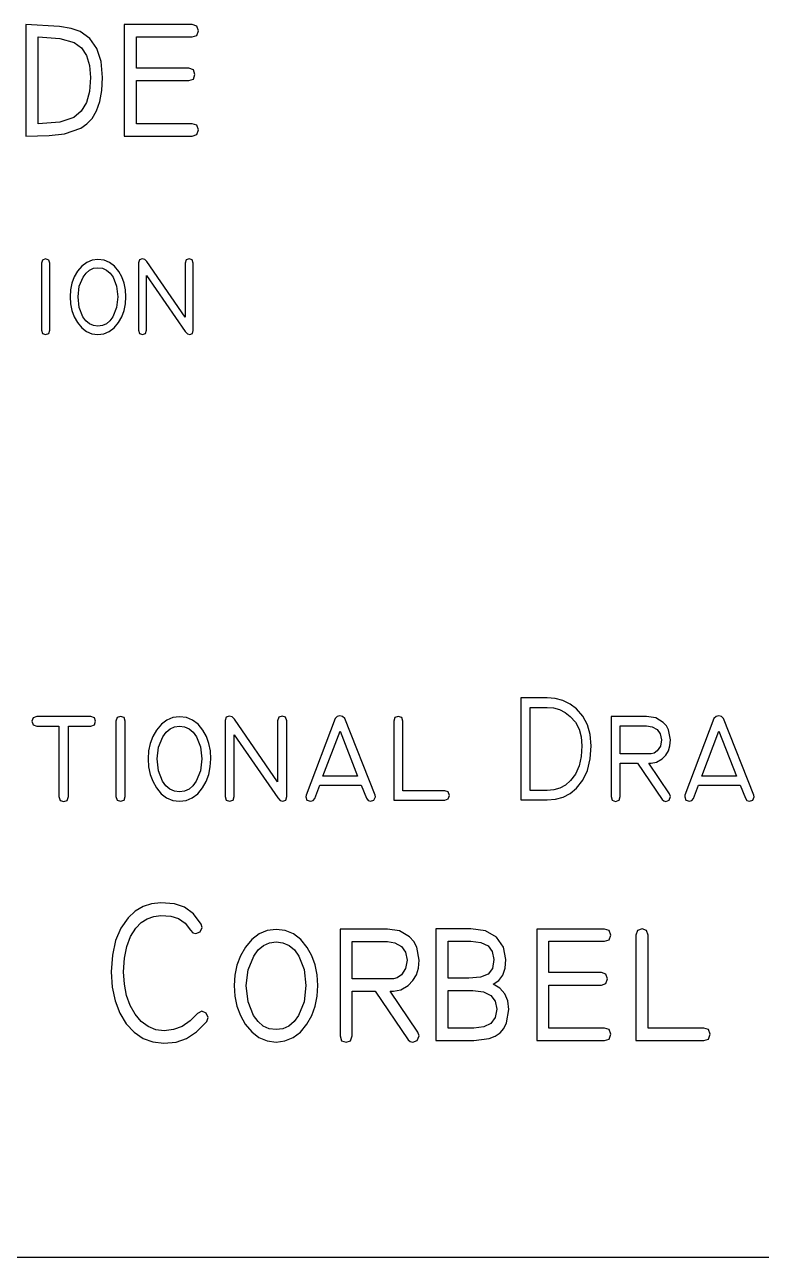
# Model space of a CAD drawing. Extents: x -785 to 785, y -677 to 677.
# Drawn here: x -422.5 to -178.3, y -677.5 to -268.6 of the extents above; entities that cross this region are included whole.
import ezdxf

# ---------------------------------------------------------------- set-up
doc = ezdxf.new("R2010")
doc.units = 0
doc.header["$MEASUREMENT"] = 0
doc.layers.get('0').update_dxf_attribs({"linetype": 'CONTINUOUS'})

msp = doc.modelspace()

# ---------------------------------------------------------------- linework, layer by layer
at = {"color": 22}
for p, q in [((-411.03, -269.21), (-422.13, -268.64)), ((-422.13, -268.64), (-422.13, -305.63)), ((-407.08, -269.92), (-411.03, -269.21)), ((-367.01, -268.64), (-389.5, -268.64)), ((-389.5, -268.64), (-389.5, -305.63)), ((-365.46, -269.14), (-367.01, -268.64)), ((-364.94, -270.65), (-365.46, -269.14)), ((-418.05, -301.5), (-418.05, -272.73)), ((-418.05, -272.73), (-410.84, -273.18)), ((-410.84, -273.18), (-406.12, -274.53)), ((-404.18, -270.91), (-407.08, -269.92)), ((-400.91, -273.22), (-404.18, -270.91)), ((-398.57, -276.54), (-400.91, -273.22)), ((-385.5, -283.08), (-385.5, -272.72)), ((-385.5, -272.72), (-367.01, -272.72)), ((-367.01, -272.72), (-365.46, -272.2)), ((-365.46, -272.2), (-364.94, -270.65)), ((-406.12, -274.53), (-403.73, -276.34)), ((-403.73, -276.34), (-402.02, -278.89)), ((-397.17, -280.87), (-398.57, -276.54)), ((-402.02, -278.89), (-400.99, -282.18)), ((-396.71, -286.2), (-397.17, -280.87)), ((-400.99, -282.18), (-400.65, -286.21)), ((-368.08, -283.08), (-385.5, -283.08)), ((-366.58, -283.6), (-368.08, -283.08)), ((-366.08, -285.15), (-366.58, -283.6)), ((-366.58, -286.7), (-366.08, -285.15)), ((-400.65, -286.21), (-401, -290.77)), ((-396.92, -290.46), (-396.71, -286.2)), ((-385.5, -301.49), (-385.5, -287.22)), ((-385.5, -287.22), (-368.08, -287.22)), ((-368.08, -287.22), (-366.58, -286.7)), ((-401, -290.77), (-402.03, -294.49)), ((-398.66, -297.27), (-397.57, -294.15)), ((-397.57, -294.15), (-396.92, -290.46)), ((-403.76, -297.37), (-406.18, -299.43)), ((-402.03, -294.49), (-403.76, -297.37)), ((-400.18, -299.82), (-398.66, -297.27)), ((-410.85, -300.98), (-418.05, -301.5)), ((-406.18, -299.43), (-410.85, -300.98)), ((-403.96, -303.03), (-401.87, -301.59)), ((-401.87, -301.59), (-400.18, -299.82)), ((-367.01, -301.49), (-385.5, -301.49)), ((-365.46, -302.01), (-367.01, -301.49)), ((-364.94, -303.56), (-365.46, -302.01)), ((-422.13, -305.63), (-414.45, -305.45)), ((-414.45, -305.45), (-409.32, -304.9)), ((-409.32, -304.9), (-403.96, -303.03)), ((-389.5, -305.63), (-367.01, -305.63)), ((-367.01, -305.63), (-365.46, -305.12)), ((-365.46, -305.12), (-364.94, -303.56))]:
    msp.add_line(p, q, dxfattribs=at)
at = {"color": 40}
for p, q in [((-416.62, -346.73), (-416.97, -347.8)), ((-415.59, -346.37), (-416.62, -346.73)), ((-414.55, -346.73), (-415.59, -346.37)), ((-414.21, -347.8), (-414.55, -346.73)), ((-401.95, -347.48), (-403.56, -348.71)), ((-400.18, -346.75), (-401.95, -347.48)), ((-398.24, -346.51), (-400.18, -346.75)), ((-396.19, -346.75), (-398.24, -346.51)), ((-394.36, -347.5), (-396.19, -346.75)), ((-392.74, -348.73), (-394.36, -347.5)), ((-384.48, -346.62), (-384.79, -347.62)), ((-383.54, -346.29), (-384.48, -346.62)), ((-382.72, -346.52), (-383.54, -346.29)), ((-382.03, -347.22), (-382.72, -346.52)), ((-369.3, -365.65), (-382.03, -347.22)), ((-368.96, -346.65), (-369.3, -347.72)), ((-367.96, -346.29), (-368.96, -346.65)), ((-366.96, -346.65), (-367.96, -346.29)), ((-366.62, -347.72), (-366.96, -346.65)), ((-416.97, -347.8), (-416.97, -370)), ((-414.21, -370), (-414.21, -347.8)), ((-405, -350.42), (-406.09, -352.34)), ((-403.56, -348.71), (-405, -350.42)), ((-403.18, -352.42), (-402.17, -351.04)), ((-402.17, -351.04), (-401.01, -350.05)), ((-401.01, -350.05), (-399.7, -349.46)), ((-399.7, -349.46), (-398.24, -349.26)), ((-398.24, -349.26), (-396.71, -349.46)), ((-396.71, -349.46), (-395.36, -350.05)), ((-395.36, -350.05), (-394.19, -351.04)), ((-394.19, -351.04), (-393.21, -352.42)), ((-391.34, -350.47), (-392.74, -348.73)), ((-390.31, -352.33), (-391.34, -350.47)), ((-384.79, -347.62), (-384.79, -370.01)), ((-369.3, -347.72), (-369.3, -365.65)), ((-366.62, -370.04), (-366.62, -347.72)), ((-406.87, -354.39), (-407.34, -356.59)), ((-406.09, -352.34), (-406.87, -354.39)), ((-404.82, -358.92), (-404.41, -355.43)), ((-404.41, -355.43), (-403.18, -352.42)), ((-393.21, -352.42), (-392.04, -355.38)), ((-392.04, -355.38), (-391.65, -358.92)), ((-389.57, -354.36), (-390.31, -352.33)), ((-389.13, -356.56), (-389.57, -354.36)), ((-382.12, -370.01), (-382.12, -351.8)), ((-382.12, -351.8), (-369.26, -370.41)), ((-407.34, -356.59), (-407.49, -358.92)), ((-407.49, -358.92), (-407.34, -361.27)), ((-404.42, -362.48), (-404.82, -358.92)), ((-391.65, -358.92), (-392.06, -362.48)), ((-389.14, -361.29), (-388.98, -358.92)), ((-388.98, -358.92), (-389.13, -356.56)), ((-407.34, -361.27), (-406.88, -363.47)), ((-406.88, -363.47), (-406.12, -365.52)), ((-403.22, -365.51), (-404.42, -362.48)), ((-392.06, -362.48), (-393.26, -365.51)), ((-390.36, -365.56), (-389.59, -363.5)), ((-389.59, -363.5), (-389.14, -361.29)), ((-406.12, -365.52), (-405.05, -367.42)), ((-405.05, -367.42), (-403.62, -369.17)), ((-402.22, -366.89), (-403.22, -365.51)), ((-401.06, -367.88), (-402.22, -366.89)), ((-399.73, -368.47), (-401.06, -367.88)), ((-395.41, -367.88), (-396.74, -368.47)), ((-394.25, -366.89), (-395.41, -367.88)), ((-393.26, -365.51), (-394.25, -366.89)), ((-392.86, -369.2), (-391.43, -367.47)), ((-391.43, -367.47), (-390.36, -365.56)), ((-416.97, -370), (-416.62, -371.07)), ((-416.62, -371.07), (-415.59, -371.43)), ((-415.59, -371.43), (-414.55, -371.07)), ((-414.55, -371.07), (-414.21, -370)), ((-403.62, -369.17), (-402.01, -370.42)), ((-402.01, -370.42), (-400.22, -371.18)), ((-400.22, -371.18), (-398.24, -371.43)), ((-398.24, -368.67), (-399.73, -368.47)), ((-396.74, -368.47), (-398.24, -368.67)), ((-398.24, -371.43), (-396.26, -371.18)), ((-396.26, -371.18), (-394.47, -370.44)), ((-394.47, -370.44), (-392.86, -369.2)), ((-384.79, -370.01), (-384.45, -371.07)), ((-384.45, -371.07), (-383.45, -371.43)), ((-383.45, -371.43), (-382.45, -371.07)), ((-382.45, -371.07), (-382.12, -370.01)), ((-369.26, -370.41), (-368.52, -371.17)), ((-368.52, -371.17), (-367.74, -371.43)), ((-367.74, -371.43), (-366.9, -371.08)), ((-366.9, -371.08), (-366.62, -370.04)), ((785, -677.5), (-785, -677.5))]:
    msp.add_line(p, q, dxfattribs=at)
at = {"color": 95}
for p, q in [((-249.31, -491.9), (-258.02, -491.9)), ((-258.02, -491.9), (-258.02, -525.8)), ((-246.58, -492.13), (-249.31, -491.9)), ((-244.04, -492.83), (-246.58, -492.13)), ((-241.7, -493.99), (-244.04, -492.83)), ((-239.55, -495.61), (-241.7, -493.99)), ((-419.75, -498.51), (-420.15, -499.71)), ((-418.54, -498.11), (-419.75, -498.51)), ((-400.61, -498.11), (-418.54, -498.11)), ((-399.4, -498.51), (-400.61, -498.11)), ((-399, -499.71), (-399.4, -498.51)), ((-391.89, -498.46), (-392.28, -499.66)), ((-390.73, -498.06), (-391.89, -498.46)), ((-389.57, -498.46), (-390.73, -498.06)), ((-389.18, -499.66), (-389.57, -498.46)), ((-373.4, -498.48), (-375.39, -499.31)), ((-371.21, -498.21), (-373.4, -498.48)), ((-368.91, -498.49), (-371.21, -498.21)), ((-366.84, -499.32), (-368.91, -498.49)), ((-355.73, -498.34), (-356.08, -499.46)), ((-354.68, -497.96), (-355.73, -498.34)), ((-353.75, -498.23), (-354.68, -497.96)), ((-352.98, -499.02), (-353.75, -498.23)), ((-338.28, -498.37), (-338.65, -499.57)), ((-337.15, -497.96), (-338.28, -498.37)), ((-336.02, -498.37), (-337.15, -497.96)), ((-335.65, -499.57), (-336.02, -498.37)), ((-318.88, -498.1), (-319.61, -498.82)), ((-318, -497.87), (-318.88, -498.1)), ((-317.13, -498.1), (-318, -497.87)), ((-316.4, -498.82), (-317.13, -498.1)), ((-299.76, -498.46), (-300.13, -499.66)), ((-298.63, -498.06), (-299.76, -498.46)), ((-297.5, -498.46), (-298.63, -498.06)), ((-297.12, -499.66), (-297.5, -498.46)), ((-254.96, -522.7), (-254.96, -495.1)), ((-254.96, -495.1), (-249.31, -495.1)), ((-249.31, -495.1), (-247.16, -495.29)), ((-247.16, -495.29), (-245.16, -495.84)), ((-245.16, -495.84), (-243.3, -496.77)), ((-243.3, -496.77), (-241.6, -498.06)), ((-241.6, -498.06), (-239.92, -500)), ((-237.43, -498.02), (-239.55, -495.61)), ((-235.91, -500.87), (-237.43, -498.02)), ((-216.31, -498.11), (-228.07, -498.11)), ((-228.07, -498.11), (-228.07, -524.69)), ((-213.28, -498.6), (-216.31, -498.11)), ((-210.8, -500.06), (-213.28, -498.6)), ((-193.24, -498.1), (-193.97, -498.82)), ((-192.36, -497.87), (-193.24, -498.1)), ((-191.49, -498.1), (-192.36, -497.87)), ((-190.76, -498.82), (-191.49, -498.1)), ((-420.15, -499.71), (-419.75, -500.91)), ((-419.75, -500.91), (-418.54, -501.31)), ((-418.54, -501.31), (-411.18, -501.31)), ((-411.18, -501.31), (-411.18, -524.69)), ((-408.02, -524.69), (-408.02, -501.31)), ((-408.02, -501.31), (-400.61, -501.31)), ((-400.61, -501.31), (-399.4, -500.91)), ((-399.4, -500.91), (-399, -499.71)), ((-392.28, -499.66), (-392.28, -524.64)), ((-389.18, -524.64), (-389.18, -499.66)), ((-378.82, -502.61), (-380.05, -504.77)), ((-377.2, -500.69), (-378.82, -502.61)), ((-375.39, -499.31), (-377.2, -500.69)), ((-375.63, -503.31), (-374.33, -502.2)), ((-374.33, -502.2), (-372.85, -501.53)), ((-372.85, -501.53), (-371.21, -501.31)), ((-371.21, -501.31), (-369.49, -501.53)), ((-369.49, -501.53), (-367.97, -502.2)), ((-367.97, -502.2), (-366.66, -503.31)), ((-365.03, -500.71), (-366.84, -499.32)), ((-363.45, -502.66), (-365.03, -500.71)), ((-362.29, -504.76), (-363.45, -502.66)), ((-356.08, -499.46), (-356.08, -524.65)), ((-338.65, -519.75), (-352.98, -499.02)), ((-338.65, -499.57), (-338.65, -519.75)), ((-335.65, -524.69), (-335.65, -499.57)), ((-319.61, -498.82), (-329.22, -524.2)), ((-306.34, -524.15), (-316.4, -498.82)), ((-300.13, -499.66), (-300.13, -525.85)), ((-297.12, -522.75), (-297.12, -499.66)), ((-239.92, -500), (-238.71, -502.28)), ((-238.71, -502.28), (-237.99, -504.89)), ((-235, -504.13), (-235.91, -500.87)), ((-225.07, -510.48), (-225.07, -501.21)), ((-225.07, -501.21), (-216.31, -501.21)), ((-216.31, -501.21), (-214.41, -501.51)), ((-214.41, -501.51), (-212.83, -502.42)), ((-212.83, -502.42), (-211.76, -503.88)), ((-209.75, -501.23), (-210.8, -500.06)), ((-209, -502.59), (-209.75, -501.23)), ((-208.4, -505.87), (-209, -502.59)), ((-193.97, -498.82), (-203.58, -524.2)), ((-180.7, -524.15), (-190.76, -498.82)), ((-380.05, -504.77), (-380.92, -507.08)), ((-378.16, -508.25), (-376.77, -504.87)), ((-376.77, -504.87), (-375.63, -503.31)), ((-366.66, -503.31), (-365.56, -504.87)), ((-365.56, -504.87), (-364.24, -508.2)), ((-361.46, -507.04), (-362.29, -504.76)), ((-353.07, -524.65), (-353.07, -504.17)), ((-353.07, -504.17), (-338.61, -525.1)), ((-323.61, -517.88), (-317.97, -503)), ((-317.97, -503), (-312.17, -517.88)), ((-237.99, -504.89), (-237.75, -507.83)), ((-234.7, -507.83), (-235, -504.13)), ((-211.76, -503.88), (-211.4, -505.87)), ((-211.4, -505.87), (-211.75, -507.96)), ((-208.57, -507.82), (-208.4, -505.87)), ((-197.97, -517.88), (-192.34, -503)), ((-192.34, -503), (-186.53, -517.88)), ((-381.45, -509.55), (-381.62, -512.18)), ((-380.92, -507.08), (-381.45, -509.55)), ((-378.62, -512.18), (-378.16, -508.25)), ((-364.24, -508.2), (-363.81, -512.18)), ((-360.96, -509.52), (-361.46, -507.04)), ((-360.8, -512.18), (-360.96, -509.52)), ((-237.75, -507.83), (-237.99, -511.4)), ((-235, -512.18), (-234.7, -507.83)), ((-214.81, -510.48), (-225.07, -510.48)), ((-213.83, -510.24), (-214.81, -510.48)), ((-212.8, -509.53), (-213.83, -510.24)), ((-211.75, -507.96), (-212.8, -509.53)), ((-211.14, -512.13), (-209.94, -510.95)), ((-209.94, -510.95), (-209.08, -509.51)), ((-209.08, -509.51), (-208.57, -507.82)), ((-381.62, -512.18), (-381.45, -514.82)), ((-381.45, -514.82), (-380.94, -517.3)), ((-378.17, -516.18), (-378.62, -512.18)), ((-363.81, -512.18), (-364.26, -516.18)), ((-361.49, -517.33), (-360.97, -514.84)), ((-360.97, -514.84), (-360.8, -512.18)), ((-238.7, -514.52), (-239.89, -517.19)), ((-237.99, -511.4), (-238.7, -514.52)), ((-235.91, -515.98), (-235, -512.18)), ((-225.07, -524.7), (-225.07, -513.58)), ((-225.07, -513.58), (-219.31, -513.58)), ((-219.31, -513.58), (-211.1, -525.64)), ((-208.7, -523.8), (-215.59, -513.57)), ((-215.59, -513.57), (-214.79, -513.58)), ((-214.79, -513.58), (-212.98, -513.22)), ((-212.98, -513.22), (-211.14, -512.13)), ((-380.94, -517.3), (-380.08, -519.6)), ((-376.82, -519.59), (-378.17, -516.18)), ((-364.26, -516.18), (-365.61, -519.59)), ((-362.35, -519.65), (-361.49, -517.33)), ((-312.17, -517.88), (-323.61, -517.88)), ((-239.89, -517.19), (-241.55, -519.39)), ((-239.55, -521.9), (-237.43, -519.22)), ((-237.43, -519.22), (-235.91, -515.98)), ((-186.53, -517.88), (-197.97, -517.88)), ((-380.08, -519.6), (-378.87, -521.74)), ((-378.87, -521.74), (-377.27, -523.71)), ((-375.7, -521.14), (-376.82, -519.59)), ((-374.39, -522.25), (-375.7, -521.14)), ((-372.89, -522.92), (-374.39, -522.25)), ((-371.21, -523.14), (-372.89, -522.92)), ((-369.53, -522.92), (-371.21, -523.14)), ((-368.03, -522.25), (-369.53, -522.92)), ((-366.73, -521.14), (-368.03, -522.25)), ((-365.61, -519.59), (-366.73, -521.14)), ((-365.16, -523.74), (-363.55, -521.79)), ((-363.55, -521.79), (-362.35, -519.65)), ((-326.37, -525.3), (-324.71, -520.94)), ((-324.71, -520.94), (-310.95, -520.94)), ((-310.95, -520.94), (-309.19, -525.24)), ((-283.26, -522.75), (-297.12, -522.75)), ((-282.1, -523.14), (-283.26, -522.75)), ((-281.71, -524.3), (-282.1, -523.14)), ((-249.26, -522.7), (-254.96, -522.7)), ((-247.07, -522.49), (-249.26, -522.7)), ((-245.06, -521.87), (-247.07, -522.49)), ((-243.22, -520.84), (-245.06, -521.87)), ((-241.55, -519.39), (-243.22, -520.84)), ((-241.66, -523.61), (-239.55, -521.9)), ((-200.73, -525.3), (-199.08, -520.94)), ((-199.08, -520.94), (-185.32, -520.94)), ((-185.32, -520.94), (-183.55, -525.24)), ((-411.18, -524.69), (-410.78, -525.93)), ((-410.78, -525.93), (-409.57, -526.34)), ((-409.57, -526.34), (-408.41, -525.93)), ((-408.41, -525.93), (-408.02, -524.69)), ((-392.28, -524.64), (-391.89, -525.84)), ((-391.89, -525.84), (-390.73, -526.24)), ((-390.73, -526.24), (-389.57, -525.84)), ((-389.57, -525.84), (-389.18, -524.64)), ((-377.27, -523.71), (-375.45, -525.12)), ((-375.45, -525.12), (-373.44, -525.96)), ((-373.44, -525.96), (-371.21, -526.24)), ((-371.21, -526.24), (-368.99, -525.97)), ((-368.99, -525.97), (-366.97, -525.13)), ((-366.97, -525.13), (-365.16, -523.74)), ((-356.08, -524.65), (-355.71, -525.85)), ((-355.71, -525.85), (-354.58, -526.24)), ((-354.58, -526.24), (-353.45, -525.85)), ((-353.45, -525.85), (-353.07, -524.65)), ((-338.61, -525.1), (-337.78, -525.96)), ((-337.78, -525.96), (-336.9, -526.24)), ((-336.9, -526.24), (-335.96, -525.85)), ((-335.96, -525.85), (-335.65, -524.69)), ((-329.22, -524.2), (-329.32, -524.78)), ((-329.32, -524.78), (-328.93, -525.88)), ((-328.93, -525.88), (-327.77, -526.24)), ((-327.77, -526.24), (-326.92, -526.01)), ((-326.92, -526.01), (-326.37, -525.3)), ((-309.19, -525.24), (-308.68, -525.99)), ((-308.68, -525.99), (-307.84, -526.24)), ((-307.84, -526.24), (-306.74, -525.82)), ((-306.74, -525.82), (-306.24, -524.75)), ((-306.24, -524.75), (-306.34, -524.15)), ((-300.13, -525.85), (-283.26, -525.85)), ((-283.26, -525.85), (-282.1, -525.47)), ((-282.1, -525.47), (-281.71, -524.3)), ((-258.02, -525.8), (-249.26, -525.8)), ((-249.26, -525.8), (-246.51, -525.56)), ((-246.51, -525.56), (-243.98, -524.83)), ((-243.98, -524.83), (-241.66, -523.61)), ((-228.07, -524.69), (-227.7, -525.89)), ((-227.7, -525.89), (-226.57, -526.29)), ((-226.57, -526.29), (-225.44, -525.89)), ((-225.44, -525.89), (-225.07, -524.7)), ((-211.1, -525.64), (-210.59, -526.13)), ((-210.59, -526.13), (-209.95, -526.29)), ((-209.95, -526.29), (-208.87, -525.82)), ((-208.87, -525.82), (-208.4, -524.7)), ((-208.4, -524.7), (-208.7, -523.8)), ((-203.58, -524.2), (-203.68, -524.78)), ((-203.68, -524.78), (-203.29, -525.88)), ((-203.29, -525.88), (-202.13, -526.24)), ((-202.13, -526.24), (-201.28, -526.01)), ((-201.28, -526.01), (-200.73, -525.3)), ((-183.55, -525.24), (-183.04, -525.99)), ((-183.04, -525.99), (-182.2, -526.24)), ((-182.2, -526.24), (-181.1, -525.82)), ((-181.1, -525.82), (-180.6, -524.75)), ((-180.6, -524.75), (-180.7, -524.15))]:
    msp.add_line(p, q, dxfattribs=at)
at = {"color": 214}
for p, q in [((-377.38, -559.93), (-380.43, -560.24)), ((-372.87, -560.29), (-377.38, -559.93)), ((-385.84, -562.71), (-388.19, -564.88)), ((-383.25, -561.17), (-385.84, -562.71)), ((-380.43, -560.24), (-383.25, -561.17)), ((-379.75, -564.4), (-377.38, -564.14)), ((-377.38, -564.14), (-374.06, -564.37)), ((-369.5, -561.34), (-372.87, -560.29)), ((-366.57, -563.56), (-369.5, -561.34)), ((-364.03, -567.01), (-366.57, -563.56)), ((-390.64, -568.3), (-392.4, -572.42)), ((-388.19, -564.88), (-390.64, -568.3)), ((-387.43, -571.06), (-385.65, -568.28)), ((-385.65, -568.28), (-383.88, -566.47)), ((-383.88, -566.47), (-381.92, -565.17)), ((-381.92, -565.17), (-379.75, -564.4)), ((-374.06, -564.37), (-371.57, -565.07)), ((-371.57, -565.07), (-369.35, -566.63)), ((-369.35, -566.63), (-367.5, -569.02)), ((-364.33, -569.48), (-363.7, -568.08)), ((-363.7, -568.08), (-364.03, -567.01)), ((-388.71, -574.41), (-387.43, -571.06)), ((-367.5, -569.02), (-366.78, -569.82)), ((-366.78, -569.82), (-365.83, -570.09)), ((-365.83, -570.09), (-364.33, -569.48)), ((-347.16, -572.04), (-349.32, -574.61)), ((-344.75, -570.2), (-347.16, -572.04)), ((-342.09, -569.1), (-344.75, -570.2)), ((-339.18, -568.73), (-342.09, -569.1)), ((-336.1, -569.11), (-339.18, -568.73)), ((-333.35, -570.22), (-336.1, -569.11)), ((-330.93, -572.08), (-333.35, -570.22)), ((-328.83, -574.68), (-330.93, -572.08)), ((-302.27, -568.6), (-317.96, -568.6)), ((-317.96, -568.6), (-317.96, -604.05)), ((-298.23, -569.25), (-302.27, -568.6)), ((-294.93, -571.21), (-298.23, -569.25)), ((-293.53, -572.77), (-294.93, -571.21)), ((-274.6, -568.54), (-286.22, -568.54)), ((-286.22, -568.54), (-286.22, -605.59)), ((-269.76, -569.24), (-274.6, -568.54)), ((-266.08, -571.34), (-269.76, -569.24)), ((-263.75, -574.6), (-266.08, -571.34)), ((-230.22, -568.6), (-252.71, -568.6)), ((-252.71, -568.6), (-252.71, -605.59)), ((-228.67, -569.1), (-230.22, -568.6)), ((-230.22, -572.68), (-228.67, -572.16)), ((-228.15, -570.61), (-228.67, -569.1)), ((-228.67, -572.16), (-228.15, -570.61)), ((-219.33, -569.07), (-219.83, -570.68)), ((-219.83, -570.68), (-219.83, -605.59)), ((-217.82, -568.54), (-219.33, -569.07)), ((-216.32, -569.07), (-217.82, -568.54)), ((-215.82, -570.68), (-216.32, -569.07)), ((-215.82, -601.46), (-215.82, -570.68)), ((-392.4, -572.42), (-393.45, -577.25)), ((-389.47, -578.31), (-388.71, -574.41)), ((-349.32, -574.61), (-350.96, -577.48)), ((-346.58, -577.61), (-345.07, -575.54)), ((-345.07, -575.54), (-343.33, -574.06)), ((-343.33, -574.06), (-341.37, -573.17)), ((-341.37, -573.17), (-339.18, -572.87)), ((-339.18, -572.87), (-336.88, -573.17)), ((-336.88, -573.17), (-334.86, -574.06)), ((-334.86, -574.06), (-333.11, -575.54)), ((-333.11, -575.54), (-331.64, -577.61)), ((-327.28, -577.47), (-328.83, -574.68)), ((-313.95, -585.09), (-313.95, -572.74)), ((-313.95, -572.74), (-302.27, -572.74)), ((-302.27, -572.74), (-299.74, -573.14)), ((-299.74, -573.14), (-297.63, -574.35)), ((-297.63, -574.35), (-296.21, -576.3)), ((-296.21, -576.3), (-295.73, -578.95)), ((-292.52, -574.58), (-293.53, -572.77)), ((-291.72, -578.95), (-292.52, -574.58)), ((-282.08, -584.9), (-282.08, -572.68)), ((-282.08, -572.68), (-274.6, -572.68)), ((-274.6, -572.68), (-271.27, -573.06)), ((-271.27, -573.06), (-268.89, -574.2)), ((-268.89, -574.2), (-267.46, -576.1)), ((-267.46, -576.1), (-266.99, -578.75)), ((-262.98, -578.75), (-263.75, -574.6)), ((-248.7, -583.04), (-248.7, -572.68)), ((-248.7, -572.68), (-230.22, -572.68)), ((-393.45, -577.25), (-393.8, -582.77)), ((-389.72, -582.77), (-389.47, -578.31)), ((-352.13, -580.57), (-352.83, -583.86)), ((-350.96, -577.48), (-352.13, -580.57)), ((-348.43, -582.12), (-346.58, -577.61)), ((-331.64, -577.61), (-329.88, -582.05)), ((-326.18, -580.52), (-327.28, -577.47)), ((-325.51, -583.81), (-326.18, -580.52)), ((-295.73, -578.95), (-296.2, -581.74)), ((-291.95, -581.55), (-291.72, -578.95)), ((-266.99, -578.75), (-267.45, -581.74)), ((-263.24, -581.57), (-262.98, -578.75)), ((-393.8, -582.77), (-393.49, -587.88)), ((-389.48, -586.88), (-389.72, -582.77)), ((-352.83, -583.86), (-353.06, -587.36)), ((-349.05, -587.36), (-348.43, -582.12)), ((-329.88, -582.05), (-329.3, -587.36)), ((-325.29, -587.36), (-325.51, -583.81)), ((-297.6, -583.83), (-298.97, -584.78)), ((-296.2, -581.74), (-297.6, -583.83)), ((-293.79, -585.72), (-292.64, -583.81)), ((-292.64, -583.81), (-291.95, -581.55)), ((-271.38, -584.57), (-275.2, -584.9)), ((-268.86, -583.6), (-271.38, -584.57)), ((-267.45, -581.74), (-268.86, -583.6)), ((-265.34, -585.64), (-264.03, -583.86)), ((-264.03, -583.86), (-263.24, -581.57)), ((-231.29, -583.04), (-248.7, -583.04)), ((-229.78, -583.56), (-231.29, -583.04)), ((-229.28, -585.11), (-229.78, -583.56)), ((-393.49, -587.88), (-392.56, -592.45)), ((-388.77, -590.6), (-389.48, -586.88)), ((-353.06, -587.36), (-352.83, -590.88)), ((-348.45, -592.7), (-349.05, -587.36)), ((-329.3, -587.36), (-329.9, -592.7)), ((-325.52, -590.91), (-325.29, -587.36)), ((-300.27, -585.09), (-313.95, -585.09)), ((-298.97, -584.78), (-300.27, -585.09)), ((-300.25, -589.23), (-297.84, -588.75)), ((-297.84, -588.75), (-295.39, -587.3)), ((-295.39, -587.3), (-293.79, -585.72)), ((-275.2, -584.9), (-282.08, -584.9)), ((-267.18, -586.9), (-265.34, -585.64)), ((-264.92, -588.22), (-267.18, -586.9)), ((-263.3, -590.05), (-264.92, -588.22)), ((-248.7, -601.46), (-248.7, -587.18)), ((-248.7, -587.18), (-231.29, -587.18)), ((-231.29, -587.18), (-229.78, -586.66)), ((-229.78, -586.66), (-229.28, -585.11)), ((-392.56, -592.45), (-391.02, -596.49)), ((-387.57, -593.93), (-388.77, -590.6)), ((-352.83, -590.88), (-352.14, -594.18)), ((-346.65, -597.24), (-348.45, -592.7)), ((-329.9, -592.7), (-331.7, -597.24)), ((-326.21, -594.23), (-325.52, -590.91)), ((-313.95, -604.05), (-313.95, -589.23)), ((-313.95, -589.23), (-306.28, -589.23)), ((-306.28, -589.23), (-295.33, -605.31)), ((-292.13, -602.86), (-301.32, -589.22)), ((-301.32, -589.22), (-300.25, -589.23)), ((-282.08, -601.46), (-282.08, -589.04)), ((-282.08, -589.04), (-273.88, -589.04)), ((-273.88, -589.04), (-270.43, -589.45)), ((-270.43, -589.45), (-267.98, -590.61)), ((-267.98, -590.61), (-266.5, -592.52)), ((-266.5, -592.52), (-266.01, -595.18)), ((-262.32, -592.4), (-263.3, -590.05)), ((-262, -595.25), (-262.32, -592.4)), ((-391.02, -596.49), (-388.86, -600)), ((-385.89, -596.86), (-387.57, -593.93)), ((-383.85, -599.26), (-385.89, -596.86)), ((-365.23, -596.58), (-367.67, -599.1)), ((-363.76, -595.85), (-365.23, -596.58)), ((-362.33, -596.48), (-363.76, -595.85)), ((-361.69, -597.92), (-362.33, -596.48)), ((-352.14, -594.18), (-350.99, -597.26)), ((-327.36, -597.32), (-326.21, -594.23)), ((-266.01, -595.18), (-266.48, -597.93)), ((-262.73, -599.77), (-262, -595.25)), ((-388.86, -600), (-386.23, -602.83)), ((-381.56, -600.97), (-383.85, -599.26)), ((-379.02, -601.99), (-381.56, -600.97)), ((-370.32, -600.9), (-373.18, -601.98)), ((-367.67, -599.1), (-370.32, -600.9)), ((-365.5, -602.72), (-362.16, -599.26)), ((-362.16, -599.26), (-361.69, -597.92)), ((-350.99, -597.26), (-349.39, -600.11)), ((-349.39, -600.11), (-347.25, -602.74)), ((-345.16, -599.31), (-346.65, -597.24)), ((-343.41, -600.79), (-345.16, -599.31)), ((-341.42, -601.68), (-343.41, -600.79)), ((-334.94, -600.79), (-336.93, -601.68)), ((-333.2, -599.31), (-334.94, -600.79)), ((-331.7, -597.24), (-333.2, -599.31)), ((-331.1, -602.77), (-328.96, -600.17)), ((-328.96, -600.17), (-327.36, -597.32)), ((-267.91, -599.89), (-270.28, -601.06)), ((-266.48, -597.93), (-267.91, -599.89)), ((-263.63, -601.55), (-262.73, -599.77)), ((-386.23, -602.83), (-383.27, -604.86)), ((-383.27, -604.86), (-379.99, -606.07)), ((-376.24, -602.34), (-379.02, -601.99)), ((-373.18, -601.98), (-376.24, -602.34)), ((-372.26, -606.09), (-368.84, -604.94)), ((-368.84, -604.94), (-365.5, -602.72)), ((-347.25, -602.74), (-344.83, -604.61)), ((-344.83, -604.61), (-342.14, -605.74)), ((-339.18, -601.98), (-341.42, -601.68)), ((-336.93, -601.68), (-339.18, -601.98)), ((-336.21, -605.74), (-333.52, -604.63)), ((-333.52, -604.63), (-331.1, -602.77)), ((-317.96, -604.05), (-317.46, -605.65)), ((-314.45, -605.65), (-313.95, -604.05)), ((-292.36, -605.55), (-291.72, -604.05)), ((-291.72, -604.05), (-292.13, -602.86)), ((-273.61, -601.46), (-282.08, -601.46)), ((-270.28, -601.06), (-273.61, -601.46)), ((-273.61, -605.59), (-268.53, -604.95)), ((-268.53, -604.95), (-266.53, -604.14)), ((-266.53, -604.14), (-264.9, -603.01)), ((-264.9, -603.01), (-263.63, -601.55)), ((-230.22, -601.46), (-248.7, -601.46)), ((-228.67, -601.97), (-230.22, -601.46)), ((-230.22, -605.59), (-228.67, -605.08)), ((-228.15, -603.52), (-228.67, -601.97)), ((-228.67, -605.08), (-228.15, -603.52)), ((-197.33, -601.46), (-215.82, -601.46)), ((-195.78, -601.97), (-197.33, -601.46)), ((-197.33, -605.59), (-195.78, -605.08)), ((-195.27, -603.52), (-195.78, -601.97)), ((-195.78, -605.08), (-195.27, -603.52)), ((-379.99, -606.07), (-376.38, -606.47)), ((-376.38, -606.47), (-372.26, -606.09)), ((-342.14, -605.74), (-339.18, -606.12)), ((-339.18, -606.12), (-336.21, -605.74)), ((-317.46, -605.65), (-315.96, -606.18)), ((-315.96, -606.18), (-314.45, -605.65)), ((-295.33, -605.31), (-294.65, -605.96)), ((-294.65, -605.96), (-293.8, -606.18)), ((-293.8, -606.18), (-292.36, -605.55)), ((-286.22, -605.59), (-273.61, -605.59)), ((-252.71, -605.59), (-230.22, -605.59)), ((-219.83, -605.59), (-197.33, -605.59))]:
    msp.add_line(p, q, dxfattribs=at)

doc.saveas('drawing.dxf')
